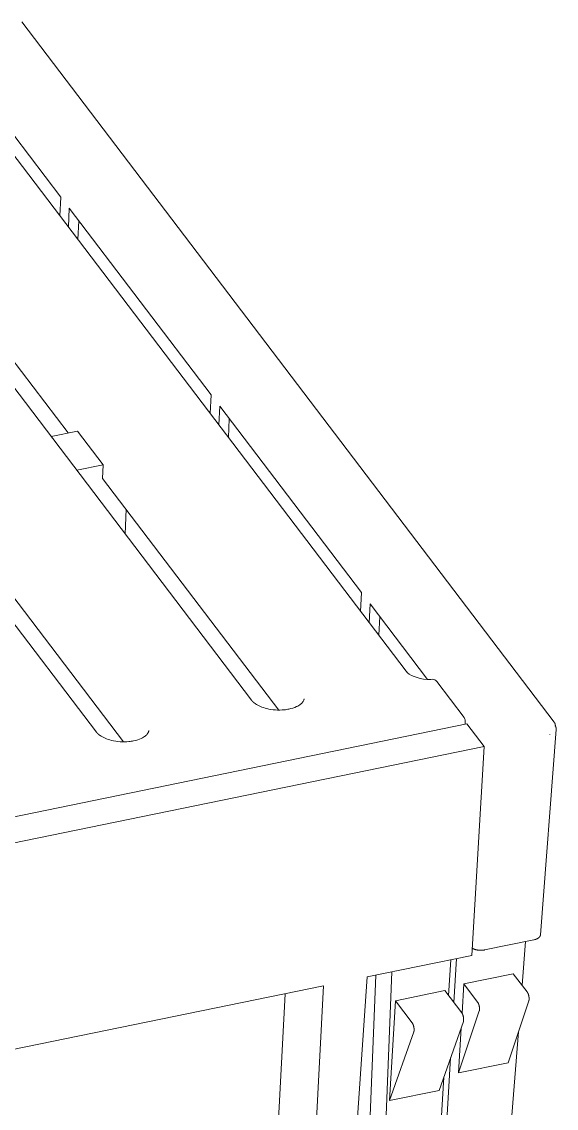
# Model space of a CAD drawing. Header units: millimetres. Extents: x 4267 to 8467, y 166 to 3136.
# Drawn here: x 5560.8 to 5606, y 2004.6 to 2096.3 of the extents above; entities that cross this region are included whole.
import ezdxf

# ---------------------------------------------------------------- set-up
doc = ezdxf.new("R2010")
doc.units = ezdxf.units.MM

msp = doc.modelspace()

# ---------------------------------------------------------------- linework, layer by layer
at = {"linetype": 'Continuous', "lineweight": 5}
for p, q in [((5605.831, 2037.18, 326.374), (5560.817, 2096.327, 326.374)), ((5593.318, 2041.472, 326.374), (5557.544, 2088.478, 326.374)), ((5558.384, 2089.06, 326.374), (5564.118, 2081.525, 326.374)), ((5564.742, 2061.596, 326.374), (5548.83, 2082.504, 326.374)), ((5564.118, 2081.525, 326.374), (5564.039, 2079.944, 326.374)), ((5580.257, 2039.021, 326.374), (5548.803, 2080.351, 326.374)), ((5564.764, 2078.991, 326.374), (5564.843, 2080.573, 326.374)), ((5564.843, 2080.573, 326.374), (5576.833, 2064.818, 326.374)), ((5565.574, 2077.927, 326.374), (5565.653, 2079.508, 326.374)), ((5567.13, 2036.335, 326.374), (5541.354, 2070.204, 326.374)), ((5576.833, 2064.818, 326.374), (5576.754, 2063.237, 326.374)), ((5577.479, 2062.284, 326.374), (5577.558, 2063.865, 326.374)), ((5577.558, 2063.865, 326.374), (5589.548, 2048.111, 326.374)), ((5578.289, 2061.22, 326.374), (5578.368, 2062.801, 326.374)), ((5563.301, 2061.301, 326.374), (5565.54, 2061.76, 326.374)), ((5565.54, 2061.76, 326.374), (5567.715, 2058.902, 326.374)), ((5567.715, 2058.902, 326.374), (5565.476, 2058.444, 326.374)), ((5567.658, 2057.764, 326.374), (5567.715, 2058.902, 326.374)), ((5582.549, 2038.197, 326.374), (5567.658, 2057.764, 326.374)), ((5569.422, 2035.511, 326.374), (5554.531, 2055.077, 326.374)), ((5569.576, 2053.055, 326.374), (5569.648, 2055.149, 326.374)), ((5589.548, 2048.111, 326.374), (5589.469, 2046.53, 326.374)), ((5590.194, 2045.577, 326.374), (5590.273, 2047.158, 326.374)), ((5590.273, 2047.158, 326.374), (5595.12, 2040.789, 326.374)), ((5591.004, 2044.513, 326.374), (5591.083, 2046.094, 326.374)), ((5598.225, 2037.569, 326.374), (5595.907, 2040.615, 326.374)), ((5598.312, 2036.995, 326.374), (5598.318, 2037.283, 326.374)), ((5179.907, 1951.377, 326.374), (5598.455, 2037.024, 326.374)), ((5598.455, 2037.024, 326.374), (5599.905, 2035.119, 326.374)), ((5604.674, 2019.215, 326.374), (5606.015, 2036.556, 326.374)), ((5181.357, 1949.472, 326.374), (5599.905, 2035.119, 326.374)), ((5599.905, 2035.119, 326.374), (5598.864, 2017.47, 326.374)), ((5604.125, 2018.793, 326.374), (5599.935, 2017.935, 326.374)), ((5603.122, 2014.956, 326.374), (5603.412, 2018.647, 326.374)), ((5590.029, 2015.662, 326.374), (5598.864, 2017.47, 326.374)), ((5597.085, 2017.106, 326.374), (5596.908, 2014.1, 326.374)), ((5597.354, 2013.513, 326.374), (5597.573, 2017.206, 326.374)), ((5592.099, 2016.086, 326.374), (5590.924, 1986.483, 326.374)), ((5584.368, 1933.073, 326.374), (5590.029, 2015.662, 326.374)), ((5589.657, 1988.193, 326.374), (5590.754, 2015.811, 326.374)), ((5598.045, 2012.602, 326.374), (5598.191, 2015.073, 326.374)), ((5598.191, 2015.073, 326.374), (5602.381, 2015.93, 326.374)), ((5598.191, 2015.073, 326.374), (5599.364, 2013.531, 326.374)), ((5602.381, 2015.93, 326.374), (5603.554, 2014.389, 326.374)), ((5536.649, 2004.739, 326.374), (5586.327, 2014.905, 326.374)), ((5583.083, 2014.241, 326.374), (5581.666, 1986.558, 326.374)), ((5586.327, 2014.905, 326.374), (5582.214, 1934.524, 326.374)), ((5592.411, 2013.646, 326.374), (5596.6, 2014.504, 326.374)), ((5596.6, 2014.504, 326.374), (5598.02, 2012.638, 326.374)), ((5591.914, 2005.222, 326.374), (5592.411, 2013.646, 326.374)), ((5592.411, 2013.646, 326.374), (5593.83, 2011.781, 326.374)), ((5603.695, 2013.642, 326.374), (5601.935, 2008.404, 326.374)), ((5597.745, 2007.546, 326.374), (5599.505, 2012.785, 326.374)), ((5596.104, 2006.079, 326.374), (5598.161, 2011.892, 326.374)), ((5593.971, 2011.035, 326.374), (5591.914, 2005.222, 326.374)), ((5597.745, 2007.546, 326.374), (5597.971, 2011.355, 326.374)), ((5601.08, 1988.902, 326.374), (5602.814, 2011.019, 326.374)), ((5595.832, 1987.828, 326.374), (5597.076, 2008.827, 326.374)), ((5601.935, 2008.404, 326.374), (5597.745, 2007.546, 326.374)), ((5596.501, 2007.202, 326.374), (5595.332, 1987.385, 326.374)), ((5596.104, 2006.079, 326.374), (5591.914, 2005.222, 326.374))]:
    msp.add_line(p, q, dxfattribs=at)
for points in [[(5595.514, 2040.794), (5595.514, 2040.794, 0.000035), (5595.514, 2040.794, 0.000035), (5595.514, 2040.794, 0.000035), (5595.514, 2040.794, 0.000035), (5595.514, 2040.794, 0.000035), (5595.514, 2040.794, 0.000035), (5595.514, 2040.794, 0.000035), (5595.514, 2040.794, 0.000035), (5595.514, 2040.794, 0.000035), (5595.514, 2040.794, 0.000035), (5595.514, 2040.794, 0.000035), (5595.514, 2040.794, 0.000035), (5595.514, 2040.794, 0.000035), (5595.514, 2040.794, 0.000035), (5595.514, 2040.794, 0.000035), (5595.514, 2040.794, 0.000035), (5595.514, 2040.794, 0.000035), (5595.514, 2040.794, 0.000035), (5595.514, 2040.794, 0.000035), (5595.514, 2040.794, 0.000035), (5595.514, 2040.794, 0.000035), (5595.514, 2040.794, 0.000035), (5595.514, 2040.794, 0.000035), (5595.514, 2040.794, 0.000035), (5595.514, 2040.794, 0.000035), (5595.514, 2040.794, 0.000035), (5595.514, 2040.794, 0.000035), (5595.514, 2040.794, 0.000036), (5595.514, 2040.794, 0.000035), (5595.514, 2040.794, 0.000032), (5595.514, 2040.794, 0.000036), (5595.514, 2040.794, 0.000043), (5595.514, 2040.794, 0.000032), (5595.514, 2040.794, 0.000011), (5595.514, 2040.794, 0.000046), (5595.514, 2040.794, 0.000078), (5595.514, 2040.794, 0.000038), (5595.514, 2040.794, 0.00002)], [(5580.203, 2039.074), (5580.21, 2039.066, 0.002097), (5580.216, 2039.058, 0.002037), (5580.222, 2039.049, 0.002011), (5580.229, 2039.041, 0.002026), (5580.236, 2039.033, 0.002024), (5580.243, 2039.025, 0.00202), (5580.25, 2039.016, 0.002012), (5580.257, 2039.008, 0.002013), (5580.264, 2039, 0.002006), (5580.272, 2038.991, 0.002005), (5580.279, 2038.983, 0.001998), (5580.287, 2038.975, 0.001997), (5580.295, 2038.966, 0.00199), (5580.303, 2038.958, 0.001988), (5580.311, 2038.949, 0.001981), (5580.32, 2038.941, 0.001979), (5580.328, 2038.932, 0.001971), (5580.337, 2038.924, 0.00197), (5580.346, 2038.915, 0.001962), (5580.355, 2038.906, 0.00196), (5580.364, 2038.898, 0.001952), (5580.373, 2038.889, 0.001949), (5580.383, 2038.881, 0.001942), (5580.392, 2038.872, 0.001944), (5580.402, 2038.863, 0.00193), (5580.412, 2038.854, 0.001915), (5580.423, 2038.846, 0.001925), (5580.433, 2038.837, 0.001966), (5580.444, 2038.828, 0.001895), (5580.454, 2038.819, 0.001756), (5580.465, 2038.811, 0.001949), (5580.476, 2038.802, 0.002343), (5580.488, 2038.793, 0.001735), (5580.499, 2038.784, 0.000527), (5580.51, 2038.776, 0.002501), (5580.523, 2038.766, 0.004275), (5580.544, 2038.751, 0.002023), (5580.573, 2038.731, 0.001046)], [(5598.317, 2037.283), (5598.317, 2037.283, -0.000005), (5598.317, 2037.283, -0.000005), (5598.317, 2037.283, -0.000005), (5598.317, 2037.283, -0.000005), (5598.317, 2037.283, -0.000005), (5598.317, 2037.283, -0.000005), (5598.317, 2037.283, -0.000005), (5598.317, 2037.283, -0.000005), (5598.317, 2037.283, -0.000005), (5598.317, 2037.283, -0.000005), (5598.317, 2037.283, -0.000005), (5598.317, 2037.283, -0.000005), (5598.317, 2037.283, -0.000005), (5598.317, 2037.283, -0.000005), (5598.317, 2037.283, -0.000005), (5598.317, 2037.283, -0.000005), (5598.317, 2037.283, -0.000005), (5598.317, 2037.283, -0.000005), (5598.317, 2037.283, -0.000005), (5598.317, 2037.283, -0.000005), (5598.317, 2037.283, -0.000005), (5598.317, 2037.283, -0.000005), (5598.317, 2037.283, -0.000005), (5598.317, 2037.283, -0.000005), (5598.317, 2037.283, -0.000005), (5598.317, 2037.283, -0.000005), (5598.317, 2037.283, -0.000005), (5598.317, 2037.283, -0.000005), (5598.317, 2037.283, -0.000005), (5598.317, 2037.283, -0.000005), (5598.317, 2037.283, -0.000005), (5598.317, 2037.283, -0.000006), (5598.317, 2037.283, -0.000005), (5598.317, 2037.283, -0.000002), (5598.317, 2037.283, -0.000007), (5598.317, 2037.283, -0.000011), (5598.317, 2037.283, -0.000006), (5598.317, 2037.283, -0.000003)], [(5605.831, 2037.18), (5605.836, 2037.172, -0.003375), (5605.842, 2037.164, -0.003403), (5605.847, 2037.157, -0.003477), (5605.852, 2037.149, -0.003598), (5605.857, 2037.141, -0.003703), (5605.862, 2037.134, -0.0038), (5605.867, 2037.126, -0.003895), (5605.871, 2037.118, -0.003995), (5605.876, 2037.11, -0.004089), (5605.88, 2037.103, -0.004183), (5605.884, 2037.095, -0.004271), (5605.888, 2037.087, -0.004359), (5605.892, 2037.079, -0.004441), (5605.896, 2037.071, -0.004521), (5605.899, 2037.063, -0.004593), (5605.902, 2037.055, -0.004663), (5605.906, 2037.047, -0.004725), (5605.908, 2037.039, -0.004782), (5605.911, 2037.031, -0.004832), (5605.914, 2037.023, -0.004876), (5605.916, 2037.015, -0.00491), (5605.919, 2037.007, -0.004936), (5605.921, 2036.998, -0.004958), (5605.923, 2036.99, -0.004979), (5605.925, 2036.982, -0.004969), (5605.926, 2036.974, -0.004934), (5605.928, 2036.965, -0.004962), (5605.929, 2036.957, -0.005038), (5605.93, 2036.948, -0.004866), (5605.931, 2036.94, -0.004515), (5605.932, 2036.931, -0.004928), (5605.933, 2036.922, -0.005782), (5605.933, 2036.913, -0.004346), (5605.934, 2036.905, -0.001534), (5605.934, 2036.897, -0.00598), (5605.934, 2036.887, -0.009924), (5605.934, 2036.872, -0.004736), (5605.933, 2036.851, -0.00249)], [(5567.076, 2036.387), (5567.082, 2036.379, 0.002097), (5567.088, 2036.371, 0.002037), (5567.095, 2036.363, 0.002011), (5567.101, 2036.355, 0.002026), (5567.108, 2036.347, 0.002025), (5567.115, 2036.338, 0.002021), (5567.122, 2036.33, 0.002013), (5567.129, 2036.322, 0.002013), (5567.137, 2036.314, 0.002006), (5567.144, 2036.305, 0.002005), (5567.152, 2036.297, 0.001998), (5567.159, 2036.288, 0.001997), (5567.167, 2036.28, 0.00199), (5567.175, 2036.271, 0.001988), (5567.184, 2036.263, 0.001981), (5567.192, 2036.254, 0.001979), (5567.201, 2036.246, 0.001972), (5567.209, 2036.237, 0.00197), (5567.218, 2036.229, 0.001962), (5567.227, 2036.22, 0.001961), (5567.236, 2036.212, 0.001952), (5567.246, 2036.203, 0.001949), (5567.255, 2036.194, 0.001942), (5567.265, 2036.185, 0.001944), (5567.275, 2036.177, 0.00193), (5567.285, 2036.168, 0.001915), (5567.295, 2036.159, 0.001925), (5567.305, 2036.151, 0.001966), (5567.316, 2036.142, 0.001895), (5567.327, 2036.133, 0.001756), (5567.338, 2036.124, 0.001949), (5567.349, 2036.115, 0.002343), (5567.361, 2036.106, 0.001735), (5567.372, 2036.098, 0.000527), (5567.382, 2036.09, 0.002501), (5567.395, 2036.08, 0.004275), (5567.417, 2036.065, 0.002023), (5567.445, 2036.045, 0.001046)], [(5605.465, 2036.138), (5605.465, 2036.138, 0.000395), (5605.465, 2036.139, 0.000395), (5605.465, 2036.139, 0.000396), (5605.465, 2036.14, 0.000396), (5605.465, 2036.14, 0.000396), (5605.465, 2036.14, 0.000397), (5605.465, 2036.141, 0.000397), (5605.465, 2036.141, 0.000397), (5605.465, 2036.142, 0.000398), (5605.465, 2036.142, 0.000398), (5605.465, 2036.142, 0.000398), (5605.465, 2036.143, 0.000398), (5605.466, 2036.143, 0.000399), (5605.466, 2036.144, 0.0004), (5605.466, 2036.144, 0.000399), (5605.466, 2036.144, 0.000397), (5605.466, 2036.145, 0.000401), (5605.466, 2036.145, 0.000409), (5605.466, 2036.146, 0.000398), (5605.466, 2036.146, 0.000372), (5605.466, 2036.146, 0.000411), (5605.466, 2036.147, 0.00049), (5605.466, 2036.147, 0.000372), (5605.466, 2036.148, 0.000127), (5605.466, 2036.148, 0.000526), (5605.466, 2036.149, 0.000906), (5605.466, 2036.149, 0.000443), (5605.466, 2036.15, 0.000235)], [(5605.465, 2036.138), (5605.465, 2036.138, 0.006759), (5605.466, 2036.139, 0.00744), (5605.466, 2036.139, 0.00805), (5605.466, 2036.139, 0.008441), (5605.467, 2036.14, 0.008948), (5605.467, 2036.14, 0.009461), (5605.467, 2036.141, 0.010029), (5605.467, 2036.141, 0.010506), (5605.468, 2036.141, 0.011044), (5605.468, 2036.142, 0.011483), (5605.468, 2036.142, 0.011959), (5605.468, 2036.142, 0.012298), (5605.468, 2036.143, 0.012651), (5605.468, 2036.143, 0.01284), (5605.468, 2036.143, 0.01302), (5605.468, 2036.143, 0.013015), (5605.468, 2036.144, 0.01299), (5605.468, 2036.144, 0.012779), (5605.468, 2036.144, 0.012549), (5605.468, 2036.145, 0.012148), (5605.468, 2036.145, 0.011741), (5605.468, 2036.145, 0.011188), (5605.468, 2036.146, 0.010661), (5605.468, 2036.146, 0.010025), (5605.468, 2036.146, 0.009408), (5605.468, 2036.146, 0.00869), (5605.468, 2036.147, 0.008101), (5605.468, 2036.147, 0.00748), (5605.468, 2036.147, 0.006734), (5605.468, 2036.147, 0.005848), (5605.467, 2036.148, 0.005577), (5605.467, 2036.148, 0.005406), (5605.467, 2036.148, 0.00402), (5605.467, 2036.149, 0.002282), (5605.467, 2036.149, 0.003837), (5605.467, 2036.149, 0.004189), (5605.466, 2036.15, 0.001884), (5605.466, 2036.15, 0.001115)], [(5605.933, 2036.851), (5605.937, 2036.844, -0.004459), (5605.941, 2036.837, -0.004487), (5605.946, 2036.83, -0.004485), (5605.95, 2036.823, -0.004454), (5605.954, 2036.816, -0.004432), (5605.958, 2036.809, -0.004411), (5605.961, 2036.801, -0.004391), (5605.965, 2036.794, -0.004363), (5605.968, 2036.787, -0.00434), (5605.972, 2036.779, -0.004311), (5605.975, 2036.772, -0.004285), (5605.978, 2036.764, -0.004253), (5605.981, 2036.756, -0.004226), (5605.983, 2036.749, -0.004192), (5605.986, 2036.741, -0.004162), (5605.989, 2036.733, -0.004127), (5605.991, 2036.726, -0.004096), (5605.993, 2036.718, -0.004059), (5605.995, 2036.71, -0.004026), (5605.997, 2036.702, -0.003988), (5605.999, 2036.694, -0.003954), (5606.001, 2036.686, -0.003913), (5606.003, 2036.678, -0.003881), (5606.004, 2036.67, -0.003847), (5606.005, 2036.662, -0.003803), (5606.007, 2036.655, -0.003741), (5606.008, 2036.647, -0.003735), (5606.009, 2036.639, -0.003763), (5606.01, 2036.631, -0.003628), (5606.01, 2036.623, -0.003366), (5606.011, 2036.615, -0.003654), (5606.012, 2036.607, -0.004267), (5606.012, 2036.598, -0.003248), (5606.012, 2036.591, -0.001201), (5606.012, 2036.584, -0.004436), (5606.013, 2036.575, -0.007469), (5606.012, 2036.561, -0.003659), (5606.012, 2036.543, -0.001954)], [(5606.015, 2036.556), (5606.015, 2036.557, 0.000628), (5606.015, 2036.557, 0.00077), (5606.015, 2036.558, 0.000982), (5606.015, 2036.559, 0.001267), (5606.015, 2036.559, 0.001695), (5606.015, 2036.56, 0.002322), (5606.015, 2036.56, 0.003397), (5606.015, 2036.56, 0.005234), (5606.015, 2036.561, 0.009228), (5606.015, 2036.561, 0.019211), (5606.015, 2036.561, 0.063936), (5606.015, 2036.561, 0.525781), (5606.015, 2036.561, 0.127048), (5606.015, 2036.561, 0.02897), (5606.015, 2036.561, 0.011861), (5606.015, 2036.56, 0.006412), (5606.015, 2036.56, 0.003907), (5606.015, 2036.56, 0.002595), (5606.014, 2036.559, 0.001804), (5606.014, 2036.559, 0.001292), (5606.014, 2036.558, 0.000943), (5606.014, 2036.558, 0.000686), (5606.014, 2036.557, 0.000498), (5606.014, 2036.557, 0.000344), (5606.014, 2036.556, 0.00023), (5606.014, 2036.555, 0.000128), (5606.014, 2036.554, 0.000045), (5606.014, 2036.554, -0.000043), (5606.013, 2036.553, -0.000092), (5606.013, 2036.552, -0.000123), (5606.013, 2036.551, -0.000222), (5606.013, 2036.55, -0.000385), (5606.013, 2036.55, -0.000282), (5606.013, 2036.549, 0.000014), (5606.013, 2036.548, -0.000587), (5606.012, 2036.547, -0.001245), (5606.012, 2036.545, -0.00061), (5606.012, 2036.543, -0.000303)], [(5604.674, 2019.215), (5604.672, 2019.196, -0.01741), (5604.669, 2019.177, -0.017044), (5604.664, 2019.158, -0.016681), (5604.658, 2019.139, -0.016524), (5604.65, 2019.121, -0.016158), (5604.641, 2019.102, -0.015675), (5604.631, 2019.084, -0.015108), (5604.62, 2019.065, -0.014551), (5604.607, 2019.048, -0.013929), (5604.593, 2019.03, -0.013314), (5604.577, 2019.013, -0.012673), (5604.561, 2018.996, -0.012057), (5604.543, 2018.98, -0.011457), (5604.524, 2018.964, -0.010894), (5604.504, 2018.949, -0.010319), (5604.484, 2018.934, -0.009748), (5604.462, 2018.92, -0.009326), (5604.439, 2018.907, -0.009002), (5604.416, 2018.894, -0.008364), (5604.392, 2018.881, -0.007521), (5604.367, 2018.87, -0.007809), (5604.341, 2018.858, -0.008666), (5604.315, 2018.848, -0.006483), (5604.289, 2018.838, -0.002616), (5604.266, 2018.83, -0.008275), (5604.235, 2018.821, -0.013168), (5604.187, 2018.808, -0.006368), (5604.125, 2018.793, -0.003409)], [(5599.935, 2017.935), (5599.904, 2017.929, -0.006091), (5599.872, 2017.924, -0.005716), (5599.839, 2017.919, -0.005544), (5599.805, 2017.915, -0.005635), (5599.77, 2017.912, -0.005634), (5599.735, 2017.909, -0.005619), (5599.699, 2017.907, -0.005594), (5599.663, 2017.906, -0.005622), (5599.626, 2017.906, -0.005626), (5599.588, 2017.906, -0.005661), (5599.551, 2017.907, -0.00568), (5599.513, 2017.91, -0.005729), (5599.474, 2017.913, -0.005774), (5599.436, 2017.917, -0.005851), (5599.398, 2017.922, -0.005903), (5599.36, 2017.928, -0.005955), (5599.322, 2017.935, -0.006091), (5599.285, 2017.942, -0.006312), (5599.248, 2017.951, -0.006267), (5599.212, 2017.96, -0.006), (5599.177, 2017.97, -0.006707), (5599.142, 2017.981, -0.008114), (5599.107, 2017.994, -0.006469), (5599.075, 2018.006, -0.002546), (5599.046, 2018.017, -0.009183), (5599.012, 2018.032, -0.016703), (5598.963, 2018.058, -0.008897), (5598.901, 2018.093, -0.004932)], [(5603.554, 2014.389), (5603.563, 2014.377, -0.010045), (5603.571, 2014.364, -0.008718), (5603.58, 2014.35, -0.007899), (5603.589, 2014.335, -0.00763), (5603.598, 2014.319, -0.007209), (5603.606, 2014.302, -0.00682), (5603.615, 2014.284, -0.006442), (5603.624, 2014.265, -0.006181), (5603.632, 2014.245, -0.005904), (5603.64, 2014.224, -0.005695), (5603.648, 2014.202, -0.005484), (5603.656, 2014.179, -0.005328), (5603.663, 2014.156, -0.00518), (5603.67, 2014.133, -0.005076), (5603.677, 2014.109, -0.004968), (5603.683, 2014.085, -0.004873), (5603.688, 2014.06, -0.004852), (5603.693, 2014.035, -0.004889), (5603.698, 2014.011, -0.00477), (5603.702, 2013.987, -0.004509), (5603.706, 2013.963, -0.004903), (5603.709, 2013.939, -0.005735), (5603.712, 2013.915, -0.004628), (5603.714, 2013.892, -0.002052), (5603.715, 2013.872, -0.006272), (5603.716, 2013.849, -0.011187), (5603.717, 2013.814, -0.006164), (5603.716, 2013.77, -0.003527)], [(5599.527, 2012.913), (5599.527, 2012.931, 0.006309), (5599.527, 2012.951, 0.005675), (5599.527, 2012.971, 0.005324), (5599.527, 2012.991, 0.005315), (5599.526, 2013.013, 0.005198), (5599.524, 2013.035, 0.005081), (5599.522, 2013.058, 0.004961), (5599.519, 2013.081, 0.004912), (5599.516, 2013.105, 0.004845), (5599.513, 2013.129, 0.004819), (5599.508, 2013.154, 0.004789), (5599.504, 2013.178, 0.004794), (5599.499, 2013.203, 0.004808), (5599.493, 2013.227, 0.004852), (5599.487, 2013.252, 0.004897), (5599.48, 2013.276, 0.004946), (5599.473, 2013.299, 0.005077), (5599.466, 2013.322, 0.005271), (5599.458, 2013.345, 0.005306), (5599.451, 2013.366, 0.005163), (5599.442, 2013.387, 0.005786), (5599.434, 2013.407, 0.007), (5599.425, 2013.427, 0.005857), (5599.417, 2013.445, 0.002652), (5599.409, 2013.46, 0.008272), (5599.399, 2013.478, 0.015677), (5599.384, 2013.502, 0.009148), (5599.364, 2013.531, 0.005387)], [(5603.695, 2013.642), (5603.696, 2013.646, 0.003135), (5603.697, 2013.649, 0.003041), (5603.698, 2013.653, 0.002954), (5603.699, 2013.656, 0.002885), (5603.7, 2013.66, 0.002811), (5603.701, 2013.664, 0.002742), (5603.702, 2013.667, 0.002672), (5603.703, 2013.671, 0.00261), (5603.704, 2013.675, 0.002546), (5603.705, 2013.679, 0.002487), (5603.706, 2013.683, 0.002427), (5603.707, 2013.688, 0.002372), (5603.707, 2013.692, 0.002319), (5603.708, 2013.696, 0.002272), (5603.709, 2013.7, 0.002216), (5603.71, 2013.705, 0.002156), (5603.71, 2013.709, 0.002127), (5603.711, 2013.713, 0.002125), (5603.712, 2013.718, 0.002021), (5603.712, 2013.722, 0.001853), (5603.713, 2013.727, 0.002003), (5603.713, 2013.732, 0.002332), (5603.714, 2013.736, 0.001736), (5603.714, 2013.741, 0.000601), (5603.714, 2013.745, 0.002385), (5603.715, 2013.75, 0.003959), (5603.715, 2013.759, 0.001886), (5603.716, 2013.77, 0.000989)], [(5598.02, 2012.638), (5598.027, 2012.629, -0.007743), (5598.034, 2012.619, -0.007056), (5598.04, 2012.608, -0.00654), (5598.047, 2012.597, -0.006263), (5598.054, 2012.586, -0.005938), (5598.061, 2012.573, -0.005637), (5598.068, 2012.56, -0.005349), (5598.075, 2012.547, -0.005121), (5598.081, 2012.533, -0.004893), (5598.088, 2012.519, -0.004701), (5598.094, 2012.504, -0.004515), (5598.1, 2012.489, -0.004358), (5598.106, 2012.473, -0.004209), (5598.112, 2012.457, -0.00408), (5598.118, 2012.441, -0.00396), (5598.123, 2012.424, -0.003855), (5598.129, 2012.408, -0.003761), (5598.134, 2012.391, -0.003676), (5598.138, 2012.374, -0.003603), (5598.143, 2012.357, -0.003533), (5598.147, 2012.339, -0.003483), (5598.151, 2012.322, -0.003436), (5598.155, 2012.305, -0.003389), (5598.159, 2012.288, -0.003327), (5598.162, 2012.271, -0.003351), (5598.165, 2012.254, -0.00336), (5598.168, 2012.237, -0.003356), (5598.171, 2012.219, -0.003438), (5598.173, 2012.202, -0.003507), (5598.175, 2012.185, -0.003576), (5598.177, 2012.167, -0.003649), (5598.179, 2012.15, -0.003743), (5598.18, 2012.133, -0.003845), (5598.182, 2012.116, -0.003965), (5598.182, 2012.099, -0.004082), (5598.183, 2012.082, -0.004198), (5598.183, 2012.066, -0.004387), (5598.183, 2012.05, -0.004642), (5598.183, 2012.034, -0.004721), (5598.182, 2012.019, -0.004621), (5598.181, 2012.004, -0.005288), (5598.18, 2011.989, -0.00657), (5598.178, 2011.975, -0.005412), (5598.177, 2011.961, -0.002181), (5598.175, 2011.95, -0.007936), (5598.172, 2011.936, -0.015284), (5598.167, 2011.916, -0.008624), (5598.161, 2011.892, -0.004928)], [(5599.527, 2012.913), (5599.526, 2012.908, -0.001659), (5599.526, 2012.903, -0.001681), (5599.526, 2012.898, -0.001708), (5599.525, 2012.893, -0.001741), (5599.525, 2012.889, -0.001775), (5599.524, 2012.884, -0.001807), (5599.524, 2012.879, -0.001842), (5599.524, 2012.874, -0.001878), (5599.523, 2012.87, -0.001916), (5599.522, 2012.865, -0.001955), (5599.522, 2012.861, -0.001996), (5599.521, 2012.856, -0.002036), (5599.521, 2012.852, -0.002082), (5599.52, 2012.847, -0.00213), (5599.519, 2012.843, -0.002173), (5599.519, 2012.839, -0.002207), (5599.518, 2012.834, -0.002278), (5599.517, 2012.83, -0.002377), (5599.516, 2012.826, -0.002367), (5599.515, 2012.822, -0.002262), (5599.514, 2012.818, -0.002551), (5599.514, 2012.814, -0.003119), (5599.513, 2012.81, -0.002444), (5599.512, 2012.807, -0.000869), (5599.511, 2012.803, -0.003535), (5599.51, 2012.799, -0.006395), (5599.508, 2012.793, -0.003287), (5599.505, 2012.785, -0.001784)], [(5593.971, 2011.035), (5593.974, 2011.045, 0.009195), (5593.977, 2011.055, 0.00831), (5593.98, 2011.067, 0.007637), (5593.983, 2011.079, 0.007254), (5593.985, 2011.091, 0.00682), (5593.987, 2011.104, 0.006423), (5593.989, 2011.118, 0.006045), (5593.99, 2011.132, 0.005743), (5593.991, 2011.146, 0.005444), (5593.992, 2011.161, 0.005192), (5593.993, 2011.177, 0.004949), (5593.993, 2011.192, 0.004743), (5593.993, 2011.208, 0.004548), (5593.993, 2011.225, 0.004379), (5593.993, 2011.241, 0.004222), (5593.992, 2011.258, 0.004083), (5593.991, 2011.275, 0.003957), (5593.989, 2011.293, 0.003844), (5593.988, 2011.31, 0.003744), (5593.986, 2011.327, 0.003648), (5593.984, 2011.345, 0.003575), (5593.981, 2011.362, 0.003506), (5593.979, 2011.379, 0.003438), (5593.976, 2011.397, 0.003356), (5593.973, 2011.414, 0.00336), (5593.969, 2011.431, 0.003349), (5593.966, 2011.448, 0.003324), (5593.962, 2011.465, 0.003386), (5593.958, 2011.482, 0.003432), (5593.953, 2011.499, 0.00348), (5593.949, 2011.516, 0.003529), (5593.944, 2011.533, 0.003597), (5593.939, 2011.55, 0.003672), (5593.934, 2011.567, 0.003763), (5593.928, 2011.584, 0.003848), (5593.922, 2011.6, 0.003931), (5593.916, 2011.616, 0.00408), (5593.91, 2011.631, 0.004287), (5593.904, 2011.647, 0.004327), (5593.898, 2011.662, 0.004207), (5593.891, 2011.676, 0.004779), (5593.885, 2011.69, 0.005889), (5593.878, 2011.703, 0.004807), (5593.871, 2011.716, 0.001927), (5593.865, 2011.727, 0.00698), (5593.858, 2011.74, 0.013234), (5593.846, 2011.758, 0.007361), (5593.83, 2011.781, 0.004178)]]:
    msp.add_lwpolyline(points, format="xyb", dxfattribs=at)
for points, knots in [([(5595.514, 2040.794, 326.374), (5595.376, 2040.788, 326.374), (5594.441, 2040.762, 326.374), (5593.532, 2041.156, 326.374), (5593.318, 2041.472, 326.374)], [0, 0, 0, 0, 0.151611, 1, 1, 1, 1]), ([(5584.689, 2039.144, 326.374), (5584.689, 2039.144, 326.374), (5584.689, 2039.142, 326.374), (5584.689, 2039.139, 326.374), (5584.689, 2039.135, 326.374), (5584.688, 2039.13, 326.374), (5584.687, 2039.121, 326.374), (5584.686, 2039.109, 326.374), (5584.681, 2039.082, 326.374), (5584.674, 2039.053, 326.374), (5584.656, 2039.001, 326.374), (5584.626, 2038.939, 326.374), (5584.548, 2038.827, 326.374), (5584.391, 2038.673, 326.374), (5584.027, 2038.45, 326.374), (5583.646, 2038.328, 326.374), (5583.404, 2038.278, 326.374)], [0, 0, 0, 0, 0.0014058, 0.002815, 0.0045808, 0.0081288, 0.009911, 0.0188933, 0.0280127, 0.0512958, 0.0632609, 0.1061413, 0.138156, 0.2060903, 0.2933814, 0.4156782, 0.4156782, 0.4156782, 0.4156782]), ([(5583.404, 2038.278, 326.374), (5583.277, 2038.252, 326.374), (5582.674, 2038.16, 326.374), (5581.562, 2038.235, 326.374), (5580.815, 2038.566, 326.374), (5580.573, 2038.731, 326.374)], [0.4156782, 0.4156782, 0.4156782, 0.4156782, 0.4793235, 0.7064299, 0.8936242, 0.8936242, 0.8936242, 0.8936242]), ([(5571.562, 2036.458, 326.374), (5571.562, 2036.457, 326.374), (5571.561, 2036.456, 326.374), (5571.561, 2036.453, 326.374), (5571.561, 2036.448, 326.374), (5571.561, 2036.444, 326.374), (5571.56, 2036.435, 326.374), (5571.558, 2036.422, 326.374), (5571.554, 2036.396, 326.374), (5571.547, 2036.367, 326.374), (5571.528, 2036.314, 326.374), (5571.498, 2036.252, 326.374), (5571.42, 2036.141, 326.374), (5571.264, 2035.987, 326.374), (5570.899, 2035.764, 326.374), (5570.519, 2035.641, 326.374), (5570.277, 2035.591, 326.374)], [0, 0, 0, 0, 0.0014058, 0.002815, 0.0045808, 0.0081288, 0.009911, 0.0188933, 0.0280127, 0.0512958, 0.0632609, 0.1061413, 0.138156, 0.2060903, 0.2933814, 0.4156782, 0.4156782, 0.4156782, 0.4156782]), ([(5570.277, 2035.591, 326.374), (5570.149, 2035.565, 326.374), (5569.546, 2035.473, 326.374), (5568.435, 2035.548, 326.374), (5567.688, 2035.879, 326.374), (5567.445, 2036.045, 326.374)], [0.4156782, 0.4156782, 0.4156782, 0.4156782, 0.4793235, 0.7064299, 0.8936242, 0.8936242, 0.8936242, 0.8936242])]:
    msp.add_open_spline(points, degree=3, knots=knots, dxfattribs=at)
for points in [[(5595.907, 2040.615, 326.374), (5595.817, 2040.735, 326.374), (5595.666, 2040.804, 326.374), (5595.517, 2040.795, 326.374)], [(5598.318, 2037.283, 326.374), (5598.32, 2037.385, 326.374), (5598.287, 2037.488, 326.374), (5598.225, 2037.57, 326.374)]]:
    msp.add_open_spline(points, degree=3, dxfattribs=at)

doc.saveas('drawing.dxf')
